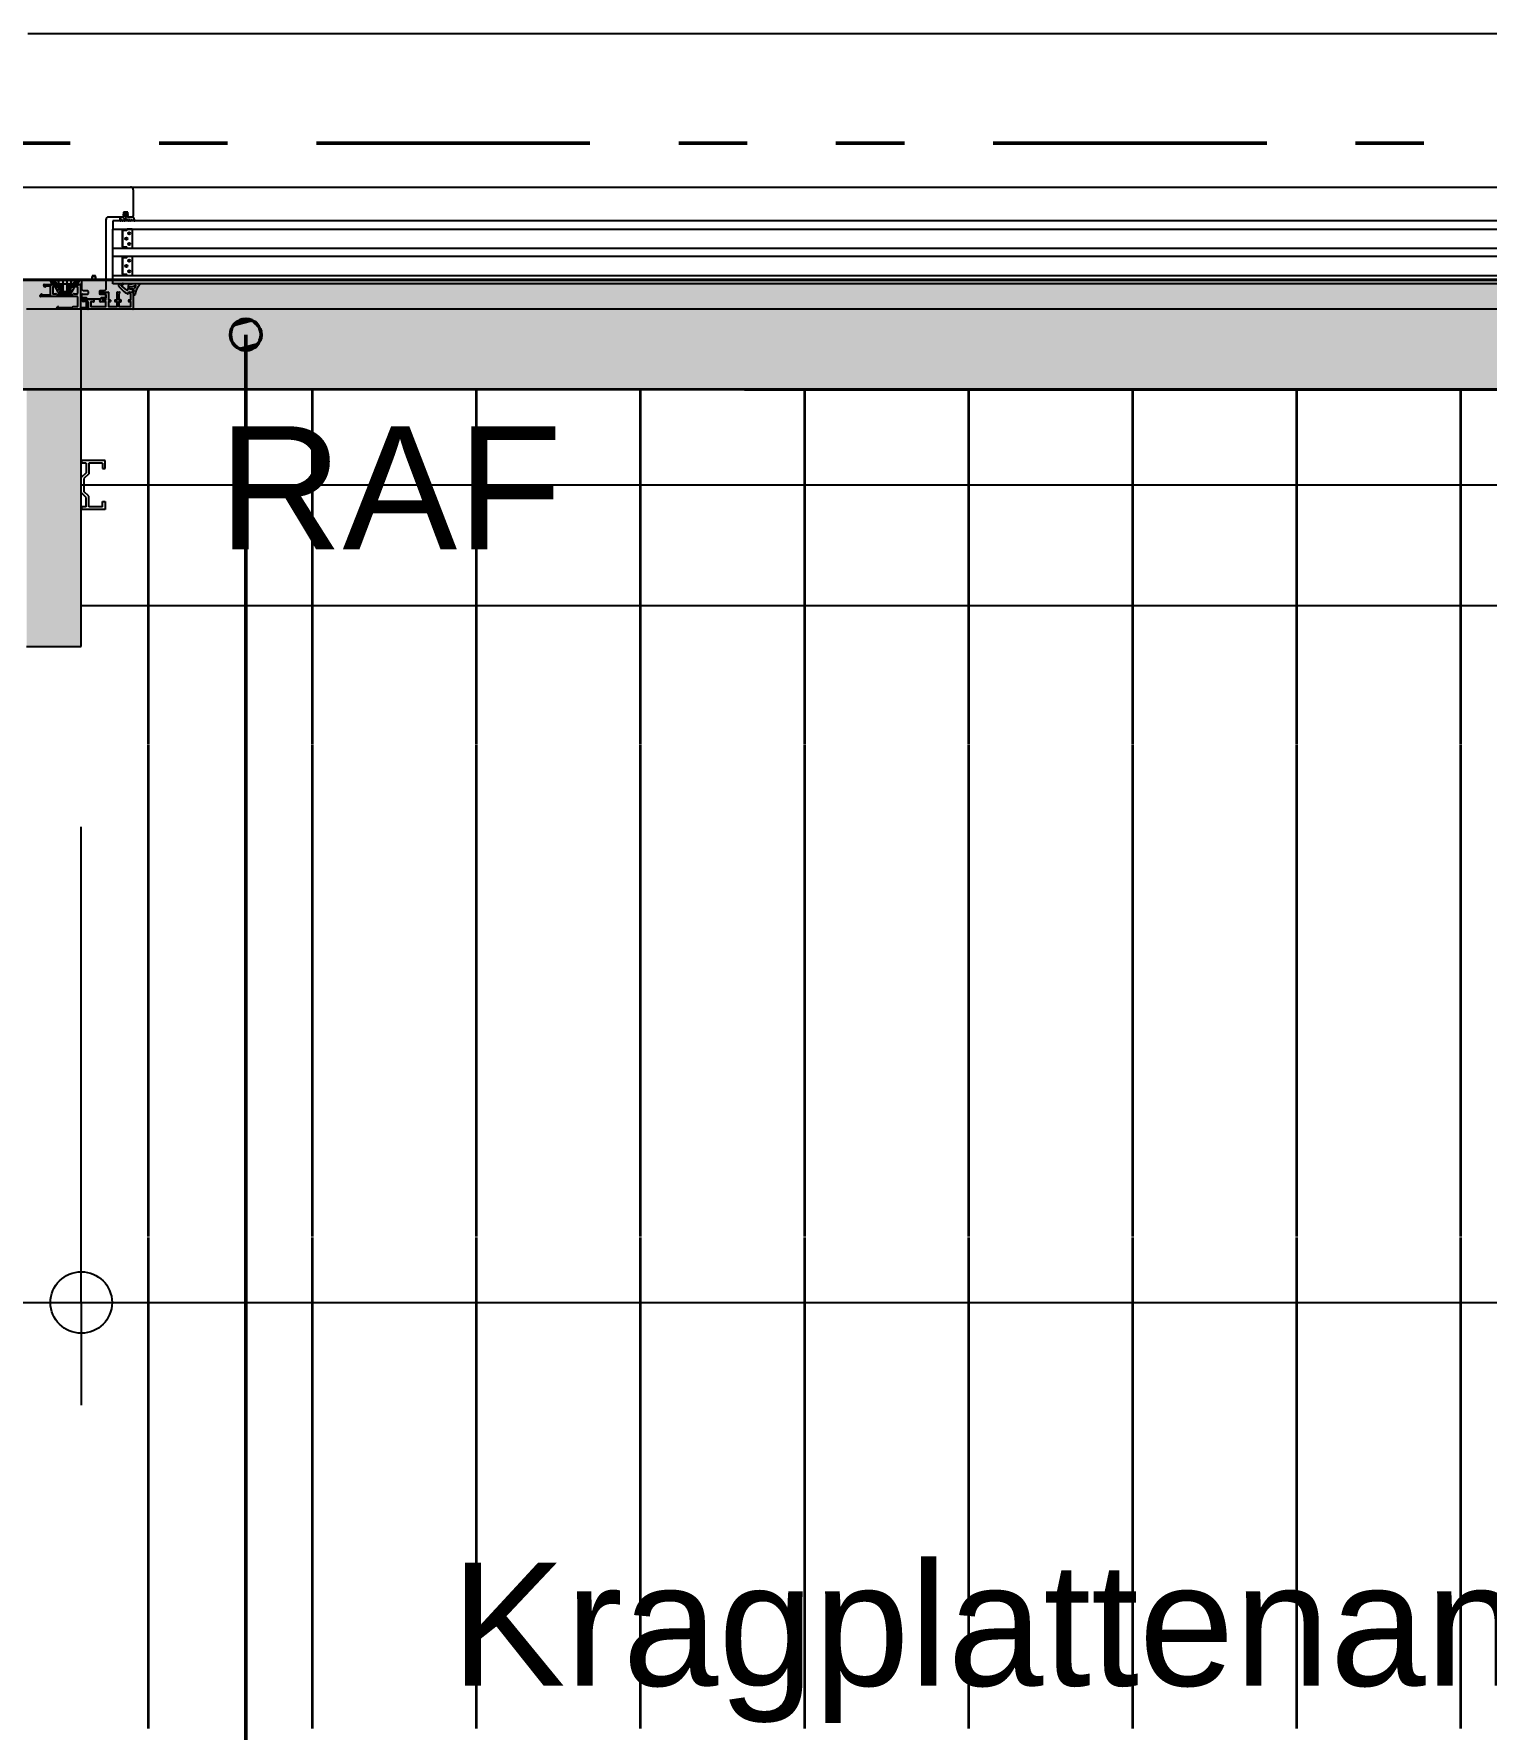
# Model space of a CAD drawing. Header units: centimetres. Extents: x 0.3 to 84.3, y 0.3 to 59.7.
# Drawn here: x 50.247 to 52.371, y 14.14 to 16.62 of the extents above; entities that cross this region are included whole.
import ezdxf

# ---------------------------------------------------------------- set-up
doc = ezdxf.new("R2010")
doc.units = ezdxf.units.CM
for name, pattern in [('AUSGEZOGEN', [0]), ('LINIE_23', [0.79, 0.4, -0.13, 0, -0.13, 0, -0.13]), ('PHANTOM', [63.5, 31.75, -6.35, 6.35, -6.35, 6.35, -6.35]), ('PUNKT', [6.35, 0, -6.35]), ('RAND', [44.45, 12.7, -6.35, 12.7, -6.35, 0, -6.35]), ('VERDECKT', [9.525, 6.35, -3.175])]:
    doc.linetypes.add(name, pattern=pattern)
for name, color, linetype, lineweight in [('Allgemein', 7, 'AUSGEZOGEN', 35), ('Ausbau Raeume', 7, 'AUSGEZOGEN', 35), ('Bauachsen grob', 7, 'RAND', 25), ('Bodenplatte', 7, 'AUSGEZOGEN', 35), ('Decke', 7, 'AUSGEZOGEN', 35), ('Fenster', 7, 'AUSGEZOGEN', 35), ('Rolladen', 7, 'AUSGEZOGEN', 25), ('Text Decke', 7, 'AUSGEZOGEN', 50), ('Text Werkplan Ausfuehrung', 7, 'AUSGEZOGEN', 50), ('Wand Beton bewehrt', 7, 'AUSGEZOGEN', 35), ('Werkplan- Ausfuehrungsmasse', 7, 'AUSGEZOGEN', 25)]:
    doc.layers.add(name, color=color, linetype=linetype, lineweight=lineweight)
doc.styles.add('ARIAL', font='ARIAL.TTF')

msp = doc.modelspace()

# ---------------------------------------------------------------- hatches: boundary and pattern name
at = {"layer": 'Allgemein', "linetype": 'AUSGEZOGEN', "lineweight": 25}
msp.add_hatch(color=32, dxfattribs=at).paths.add_polyline_path([(50.316, 15.9397), (50.316, 16.2171), (50.236, 16.2171), (50.236, 15.9397), (50.236, 15.8597), (50.236, 15.8117), (50.236, 15.7637), (50.236, 15.7237), (50.316, 15.7237), (50.316, 15.7637), (50.316, 15.8117), (50.316, 15.8597)])
at = {"layer": 'Bodenplatte', "linetype": 'AUSGEZOGEN', "lineweight": 25, "true_color": 0xe0ffe0}
msp.add_hatch(color=254, dxfattribs=at).paths.add_polyline_path([(32.236, 16.2597), (32.236, 16.0997), (63.436, 16.0997), (63.436, 16.2597)])
at = {"layer": 'Text Decke', "linetype": 'AUSGEZOGEN', "lineweight": 50, "true_color": 0x00c600}
for points in [[(50.5373, 16.191), (50.576, 16.191), (50.5679, 16.1991)], [(50.5373, 16.191), (50.5679, 16.1991), (50.5454, 16.1991)], [(50.5454, 16.1991), (50.5679, 16.1991), (50.5566, 16.2022)], [(50.5341, 16.1797), (50.5791, 16.1797), (50.576, 16.191)], [(50.5341, 16.1797), (50.576, 16.191), (50.5373, 16.191)], [(50.5373, 16.1685), (50.5791, 16.1797), (50.5341, 16.1797)], [(50.5373, 16.1685), (50.576, 16.1685), (50.5791, 16.1797)], [(50.5454, 16.1604), (50.576, 16.1685), (50.5373, 16.1685)], [(50.5454, 16.1604), (50.5679, 16.1604), (50.576, 16.1685)], [(50.5679, 16.1604), (50.5454, 16.1604), (50.5566, 16.1572)]]:
    msp.add_hatch(color=92, dxfattribs=at).paths.add_polyline_path(points)

# ---------------------------------------------------------------- linework, layer by layer
at = {"layer": 'Allgemein', "color": 7, "linetype": 'AUSGEZOGEN', "lineweight": 25}
for p, q in [((50.316, 16.2171), (50.236, 16.2171)), ((50.316, 15.9397), (50.316, 16.2171)), ((50.316, 15.8597), (50.316, 15.9397)), ((50.316, 15.8117), (50.316, 15.8597)), ((50.316, 15.7637), (50.316, 15.8117)), ((50.316, 15.7237), (50.316, 15.7637)), ((50.236, 15.7237), (50.316, 15.7237))]:
    msp.add_line(p, q, dxfattribs=at)
at = {"layer": 'Ausbau Raeume', "color": 254, "linetype": 'AUSGEZOGEN', "lineweight": 35}
for p, q in [((50.4142, 15.5803), (50.4142, 16.0997)), ((50.6542, 15.5803), (50.6542, 16.0997)), ((50.8942, 15.5803), (50.8942, 16.0997)), ((51.1342, 15.5803), (51.1342, 16.0997)), ((51.3742, 15.5803), (51.3742, 16.0997)), ((51.6142, 15.5803), (51.6142, 16.0997)), ((51.8542, 15.5803), (51.8542, 16.0997)), ((52.0942, 15.5803), (52.0942, 16.0997)), ((52.3342, 15.5803), (52.3342, 16.0997)), ((50.4142, 14.8603), (50.4142, 15.5789)), ((50.6542, 14.8603), (50.6542, 15.5789)), ((50.8942, 14.8603), (50.8942, 15.5789)), ((51.1342, 14.8603), (51.1342, 15.5789)), ((51.3742, 14.8603), (51.3742, 15.5789)), ((51.6142, 14.8603), (51.6142, 15.5789)), ((51.8542, 14.8603), (51.8542, 15.5789)), ((52.0942, 14.8603), (52.0942, 15.5789)), ((52.3342, 14.8603), (52.3342, 15.5789)), ((50.4142, 14.1403), (50.4142, 14.8589)), ((50.6542, 14.1403), (50.6542, 14.8589)), ((50.8942, 14.1403), (50.8942, 14.8589)), ((51.1342, 14.1403), (51.1342, 14.8589)), ((51.3742, 14.1403), (51.3742, 14.8589)), ((51.6142, 14.1403), (51.6142, 14.8589)), ((51.8542, 14.1403), (51.8542, 14.8589)), ((52.0942, 14.1403), (52.0942, 14.8589)), ((52.3342, 14.1403), (52.3342, 14.8589))]:
    msp.add_line(p, q, dxfattribs=at)
at = {"layer": 'Bauachsen grob', "color": 32, "linetype": 'LINIE_23', "lineweight": 50, "true_color": 0xc36e14}
msp.add_line((22.94, 16.4597), (73.132, 16.4597), dxfattribs=at)
at = {"layer": 'Bodenplatte', "color": 92, "linetype": 'VERDECKT', "lineweight": 35, "true_color": 0x00c600}
for p, q in [((63.436, 16.2597), (32.236, 16.2597)), ((32.236, 16.0997), (63.436, 16.0997))]:
    msp.add_line(p, q, dxfattribs=at)
at = {"layer": 'Decke', "color": 92, "linetype": 'PHANTOM', "lineweight": 35, "true_color": 0x00c600}
for p, q in [((32.236, 16.2597), (63.436, 16.2597)), ((63.756, 16.0997), (31.916, 16.0997))]:
    msp.add_line(p, q, dxfattribs=at)
at = {"layer": 'Fenster', "color": 7, "linetype": 'AUSGEZOGEN', "lineweight": 25}
for p, q in [((53.31, 16.6197), (50.238, 16.6197)), ((50.177, 16.3957), (50.388, 16.3957)), ((50.388, 16.3957), (53.31, 16.3957)), ((50.392, 16.3917), (50.392, 16.3537)), ((50.352, 16.3477), (50.352, 16.2607)), ((50.3778, 16.3517), (50.356, 16.3517)), ((50.362, 16.3461), (50.362, 16.3341)), ((53.336, 16.3461), (50.362, 16.3461)), ((50.3729, 16.3517), (50.3765, 16.3517)), ((50.3729, 16.3467), (50.3729, 16.3502)), ((50.3743, 16.3474), (50.3741, 16.3466)), ((50.3757, 16.3466), (50.3754, 16.3474)), ((50.3779, 16.348), (50.3768, 16.3464)), ((50.3772, 16.3553), (50.3785, 16.3567)), ((50.378, 16.3549), (50.3777, 16.3547)), ((50.384, 16.3587), (50.3778, 16.3587)), ((50.3778, 16.3587), (50.3778, 16.3517)), ((50.3818, 16.3485), (50.3788, 16.3485)), ((50.3796, 16.3474), (50.3813, 16.348)), ((50.3839, 16.3475), (50.3796, 16.3461)), ((50.3797, 16.3529), (50.3797, 16.3552)), ((50.3807, 16.3575), (50.3811, 16.3575)), ((50.3821, 16.3551), (50.3821, 16.3529)), ((50.3832, 16.3567), (50.3846, 16.3553)), ((50.3841, 16.3547), (50.3838, 16.3549)), ((50.384, 16.3517), (50.384, 16.3587)), ((50.39, 16.3517), (50.384, 16.3517)), ((50.3849, 16.3466), (50.3847, 16.3474)), ((50.3853, 16.3517), (50.3899, 16.3517)), ((50.3863, 16.3474), (50.3861, 16.3466)), ((50.3877, 16.3466), (50.3874, 16.3474)), ((50.3889, 16.347), (50.3888, 16.3466)), ((50.3935, 16.3461), (50.3899, 16.3473)), ((50.392, 16.3537), (50.39, 16.3517)), ((50.3904, 16.352), (50.3908, 16.3526)), ((50.3919, 16.3522), (50.3919, 16.352)), ((50.3919, 16.352), (50.3919, 16.3518)), ((50.3919, 16.3516), (50.3928, 16.349)), ((50.394, 16.3478), (50.3945, 16.3475)), ((50.362, 16.3061), (50.362, 16.3341)), ((50.362, 16.3341), (53.336, 16.3341)), ((50.376, 16.3318), (50.376, 16.3085)), ((50.3764, 16.3318), (50.3764, 16.3085)), ((50.3764, 16.3085), (50.3764, 16.3318)), ((50.3828, 16.3329), (50.3771, 16.3329)), ((50.3821, 16.3326), (50.3771, 16.3326)), ((50.3771, 16.3326), (50.3821, 16.3326)), ((50.3828, 16.3329), (50.3828, 16.3329)), ((50.3829, 16.3334), (50.3829, 16.3334)), ((50.3901, 16.3341), (50.3837, 16.3341)), ((50.3908, 16.3069), (50.3908, 16.3334)), ((50.362, 16.2941), (50.362, 16.3061)), ((50.362, 16.3061), (53.336, 16.3061)), ((50.3771, 16.3077), (50.3821, 16.3077)), ((50.3821, 16.3077), (50.3771, 16.3077)), ((50.3771, 16.3073), (50.3828, 16.3073)), ((50.3828, 16.3073), (50.3828, 16.3074)), ((50.3829, 16.3069), (50.3829, 16.3069)), ((50.3837, 16.3061), (50.3901, 16.3061)), ((50.362, 16.2661), (50.362, 16.2941)), ((53.336, 16.2941), (50.362, 16.2941)), ((50.376, 16.2918), (50.376, 16.2685)), ((50.3764, 16.2918), (50.3764, 16.2685)), ((50.3764, 16.2685), (50.3764, 16.2918)), ((50.3828, 16.2929), (50.3771, 16.2929)), ((50.3821, 16.2926), (50.3771, 16.2926)), ((50.3771, 16.2926), (50.3821, 16.2926)), ((50.3828, 16.2929), (50.3828, 16.2929)), ((50.3829, 16.2934), (50.3829, 16.2934)), ((50.3901, 16.2941), (50.3837, 16.2941)), ((50.3908, 16.2669), (50.3908, 16.2934)), ((50.332, 16.2597), (50.108, 16.2597)), ((50.2612, 16.2517), (50.2612, 16.2527)), ((50.2616, 16.2531), (50.2794, 16.2531)), ((50.263, 16.2495), (50.2622, 16.25)), ((50.2636, 16.2503), (50.2636, 16.2498)), ((50.2708, 16.2507), (50.264, 16.2507)), ((50.2712, 16.2383), (50.2712, 16.2503)), ((50.2716, 16.2593), (50.2736, 16.2593)), ((50.2716, 16.2569), (50.2716, 16.2593)), ((50.2736, 16.2569), (50.2716, 16.2569)), ((50.2716, 16.2543), (50.2761, 16.2558)), ((50.2716, 16.2533), (50.2716, 16.2543)), ((50.2716, 16.2543), (50.272, 16.254)), ((50.2716, 16.2533), (50.272, 16.2533)), ((50.2736, 16.2597), (50.272, 16.2597)), ((50.272, 16.2565), (50.2736, 16.2565)), ((50.2762, 16.2554), (50.272, 16.254)), ((50.272, 16.254), (50.272, 16.2533)), ((50.2723, 16.2531), (50.276, 16.2544)), ((50.2724, 16.2528), (50.2723, 16.2531)), ((50.2761, 16.254), (50.2724, 16.2528)), ((50.2736, 16.2597), (50.2826, 16.2597)), ((50.2736, 16.2593), (50.2736, 16.2597)), ((50.2826, 16.2593), (50.2736, 16.2593)), ((50.2736, 16.2593), (50.2736, 16.2569)), ((50.2786, 16.2569), (50.2736, 16.2569)), ((50.2736, 16.2569), (50.2736, 16.2565)), ((50.2768, 16.2565), (50.2736, 16.2565)), ((50.2744, 16.2495), (50.2744, 16.2399)), ((50.2798, 16.2499), (50.2748, 16.2499)), ((50.2761, 16.254), (50.276, 16.2544)), ((50.2761, 16.2558), (50.2763, 16.2558)), ((50.2761, 16.2558), (50.2762, 16.2554)), ((50.2763, 16.2555), (50.2762, 16.2554)), ((50.2762, 16.2544), (50.2762, 16.2554)), ((50.2762, 16.254), (50.2762, 16.2544)), ((50.2762, 16.2544), (50.2762, 16.2544)), ((50.2762, 16.2544), (50.2763, 16.2544)), ((50.2763, 16.254), (50.2762, 16.254)), ((50.2763, 16.2544), (50.2764, 16.2543)), ((50.2764, 16.2539), (50.2763, 16.254)), ((50.2763, 16.254), (50.2763, 16.254)), ((50.2764, 16.2543), (50.2765, 16.2541)), ((50.2765, 16.2539), (50.2764, 16.2539)), ((50.2765, 16.2541), (50.2766, 16.2541)), ((50.2765, 16.2541), (50.2765, 16.254)), ((50.2765, 16.254), (50.2765, 16.2539)), ((50.2765, 16.2539), (50.2765, 16.2538)), ((50.2765, 16.2538), (50.2766, 16.2538)), ((50.2766, 16.2541), (50.2766, 16.2561)), ((50.2766, 16.2561), (50.2771, 16.2561)), ((50.2786, 16.2541), (50.2766, 16.2541)), ((50.2766, 16.2538), (50.2767, 16.2537)), ((50.2767, 16.2537), (50.2768, 16.2537)), ((50.2768, 16.2565), (50.2772, 16.2566)), ((50.277, 16.2537), (50.2768, 16.2537)), ((50.277, 16.2537), (50.2786, 16.2537)), ((50.2774, 16.2562), (50.2771, 16.2561)), ((50.2772, 16.2566), (50.2777, 16.2567)), ((50.2778, 16.2564), (50.2774, 16.2562)), ((50.2777, 16.2567), (50.2781, 16.2568)), ((50.2782, 16.2566), (50.2778, 16.2564)), ((50.2781, 16.2568), (50.2786, 16.2569)), ((50.2786, 16.2569), (50.2782, 16.2566)), ((50.2786, 16.2569), (50.2786, 16.2541)), ((50.2786, 16.2537), (50.2786, 16.2541)), ((50.2786, 16.2541), (50.2826, 16.2541)), ((50.2826, 16.2537), (50.2786, 16.2537)), ((50.2786, 16.2493), (50.2787, 16.2496)), ((50.2786, 16.2493), (50.279, 16.2492)), ((50.2786, 16.2493), (50.279, 16.2492)), ((50.2791, 16.2494), (50.2787, 16.2496)), ((50.2787, 16.2473), (50.2791, 16.2475)), ((50.2788, 16.2472), (50.2791, 16.2474)), ((50.2806, 16.2443), (50.2788, 16.2472)), ((50.2791, 16.2494), (50.279, 16.2492)), ((50.2791, 16.2498), (50.2816, 16.2498)), ((50.2791, 16.2498), (50.2791, 16.2494)), ((50.2816, 16.2494), (50.2791, 16.2494)), ((50.2791, 16.2474), (50.2809, 16.2446)), ((50.2807, 16.2506), (50.2801, 16.2501)), ((50.281, 16.2515), (50.281, 16.2513)), ((50.2816, 16.2498), (50.2816, 16.2494)), ((50.2822, 16.2537), (50.2822, 16.252)), ((50.286, 16.252), (50.2822, 16.252)), ((50.2822, 16.2519), (50.2822, 16.2519)), ((50.2822, 16.2519), (50.2822, 16.2518)), ((50.2822, 16.2518), (50.286, 16.2518)), ((50.2822, 16.2518), (50.2822, 16.2518)), ((50.2834, 16.2513), (50.2822, 16.2518)), ((50.2822, 16.2518), (50.2822, 16.2518)), ((50.2826, 16.2597), (50.3014, 16.2597)), ((50.2826, 16.2597), (50.2826, 16.2593)), ((50.2826, 16.2541), (50.2826, 16.2593)), ((50.2829, 16.2593), (50.2826, 16.2593)), ((50.2826, 16.2537), (50.2826, 16.2541)), ((50.2829, 16.2541), (50.2826, 16.2541)), ((50.3014, 16.2537), (50.2826, 16.2537)), ((50.2829, 16.2593), (50.2829, 16.2541)), ((50.3011, 16.2593), (50.2829, 16.2593)), ((50.2829, 16.2541), (50.3011, 16.2541)), ((50.2835, 16.2482), (50.2831, 16.2482)), ((50.284, 16.2441), (50.2831, 16.2482)), ((50.286, 16.2513), (50.2834, 16.2513)), ((50.2835, 16.2513), (50.286, 16.2513)), ((50.2835, 16.2482), (50.2844, 16.2442)), ((50.286, 16.2443), (50.286, 16.2537)), ((50.2864, 16.2537), (50.2864, 16.2443)), ((50.2892, 16.2597), (50.2892, 16.2427)), ((50.2948, 16.2597), (50.2948, 16.2427)), ((50.2976, 16.2443), (50.2976, 16.2537)), ((50.298, 16.2537), (50.298, 16.2443)), ((50.3017, 16.252), (50.298, 16.252)), ((50.298, 16.2518), (50.3017, 16.2518)), ((50.298, 16.2513), (50.3005, 16.2513)), ((50.3006, 16.2513), (50.298, 16.2513)), ((50.2996, 16.2442), (50.3005, 16.2482)), ((50.3009, 16.2482), (50.3, 16.2441)), ((50.3005, 16.2482), (50.3009, 16.2482)), ((50.3006, 16.2513), (50.3017, 16.2518)), ((50.3011, 16.2541), (50.3011, 16.2593)), ((50.3014, 16.2593), (50.3011, 16.2593)), ((50.3014, 16.2541), (50.3011, 16.2541)), ((50.3014, 16.2593), (50.3014, 16.2597)), ((50.3014, 16.2597), (50.3104, 16.2597)), ((50.3014, 16.2593), (50.3014, 16.2541)), ((50.3104, 16.2593), (50.3014, 16.2593)), ((50.3014, 16.2537), (50.3014, 16.2541)), ((50.3014, 16.2541), (50.3054, 16.2541)), ((50.3054, 16.2537), (50.3014, 16.2537)), ((50.3017, 16.2537), (50.3017, 16.252)), ((50.3017, 16.2518), (50.3017, 16.2519)), ((50.3017, 16.2519), (50.3017, 16.2519)), ((50.3017, 16.2518), (50.3017, 16.2518)), ((50.3017, 16.2518), (50.3017, 16.2518)), ((50.3024, 16.2498), (50.3049, 16.2498)), ((50.3024, 16.2498), (50.3024, 16.2494)), ((50.3049, 16.2494), (50.3024, 16.2494)), ((50.303, 16.2513), (50.303, 16.2515)), ((50.3031, 16.2446), (50.3049, 16.2474)), ((50.3039, 16.2501), (50.3033, 16.2506)), ((50.3052, 16.2472), (50.3034, 16.2443)), ((50.3104, 16.2499), (50.3042, 16.2499)), ((50.3046, 16.2531), (50.3146, 16.2531)), ((50.3049, 16.2494), (50.3049, 16.2498)), ((50.3053, 16.2496), (50.3049, 16.2494)), ((50.305, 16.2492), (50.3049, 16.2494)), ((50.3052, 16.2472), (50.3049, 16.2474)), ((50.3052, 16.2472), (50.3049, 16.2474)), ((50.3054, 16.2493), (50.305, 16.2492)), ((50.3054, 16.2493), (50.305, 16.2492)), ((50.3053, 16.2496), (50.3054, 16.2493)), ((50.3054, 16.2541), (50.3054, 16.2569)), ((50.3104, 16.2569), (50.3054, 16.2569)), ((50.3058, 16.2567), (50.3054, 16.2569)), ((50.3054, 16.2569), (50.3059, 16.2568)), ((50.3054, 16.2537), (50.3054, 16.2541)), ((50.3074, 16.2541), (50.3054, 16.2541)), ((50.3054, 16.2537), (50.307, 16.2537)), ((50.3062, 16.2564), (50.3058, 16.2567)), ((50.3059, 16.2568), (50.3063, 16.2567)), ((50.3066, 16.2562), (50.3062, 16.2564)), ((50.3063, 16.2567), (50.3068, 16.2566)), ((50.3069, 16.2561), (50.3066, 16.2562)), ((50.3068, 16.2566), (50.3072, 16.2565)), ((50.3069, 16.2561), (50.3074, 16.2561)), ((50.3072, 16.2537), (50.307, 16.2537)), ((50.3104, 16.2565), (50.3072, 16.2565)), ((50.3072, 16.2537), (50.3074, 16.2538)), ((50.3072, 16.2537), (50.3072, 16.2537)), ((50.3074, 16.2561), (50.3074, 16.2541)), ((50.3074, 16.2541), (50.3075, 16.2541)), ((50.3074, 16.2538), (50.3075, 16.2538)), ((50.3075, 16.2542), (50.3076, 16.2543)), ((50.3075, 16.2541), (50.3075, 16.2542)), ((50.3075, 16.254), (50.3075, 16.2541)), ((50.3075, 16.2539), (50.3075, 16.254)), ((50.3075, 16.2539), (50.3075, 16.2538)), ((50.3076, 16.2539), (50.3075, 16.2539)), ((50.3075, 16.2539), (50.3075, 16.2539)), ((50.3075, 16.2538), (50.3075, 16.2539)), ((50.3076, 16.2543), (50.3077, 16.2544)), ((50.3077, 16.254), (50.3076, 16.254)), ((50.3076, 16.254), (50.3076, 16.2539)), ((50.3077, 16.2558), (50.3079, 16.2558)), ((50.3078, 16.2554), (50.3077, 16.2555)), ((50.3077, 16.2544), (50.3077, 16.2544)), ((50.3077, 16.2544), (50.3078, 16.2544)), ((50.3078, 16.254), (50.3077, 16.254)), ((50.3079, 16.2558), (50.3078, 16.2554)), ((50.3078, 16.2554), (50.3078, 16.2544)), ((50.312, 16.254), (50.3078, 16.2554)), ((50.3078, 16.2544), (50.3078, 16.254)), ((50.3079, 16.2558), (50.3124, 16.2543)), ((50.308, 16.2544), (50.3079, 16.254)), ((50.3116, 16.2528), (50.3079, 16.254)), ((50.308, 16.2544), (50.3117, 16.2531)), ((50.312, 16.2597), (50.3104, 16.2597)), ((50.3104, 16.2593), (50.3104, 16.2597)), ((50.3104, 16.2569), (50.3104, 16.2593)), ((50.3104, 16.2593), (50.3124, 16.2593)), ((50.3104, 16.2569), (50.3104, 16.2565)), ((50.3124, 16.2569), (50.3104, 16.2569)), ((50.3104, 16.2565), (50.312, 16.2565)), ((50.3108, 16.2399), (50.3108, 16.2495)), ((50.3116, 16.2528), (50.3117, 16.2531)), ((50.3124, 16.2543), (50.312, 16.254)), ((50.312, 16.2533), (50.312, 16.254)), ((50.3124, 16.2533), (50.312, 16.2533)), ((50.3124, 16.2593), (50.3124, 16.2569)), ((50.3124, 16.2543), (50.3124, 16.2533)), ((50.315, 16.2527), (50.315, 16.2199)), ((50.317, 16.2457), (50.317, 16.2597)), ((50.317, 16.2597), (50.332, 16.2597)), ((50.319, 16.2437), (50.317, 16.2457)), ((50.337, 16.2657), (50.332, 16.2657)), ((50.332, 16.2657), (50.332, 16.2597)), ((50.332, 16.2597), (50.332, 16.2643)), ((50.333, 16.2653), (50.3345, 16.2653)), ((50.3345, 16.2653), (50.336, 16.2653)), ((50.337, 16.2597), (50.337, 16.2657)), ((50.337, 16.2643), (50.337, 16.2597)), ((50.351, 16.2597), (50.337, 16.2597)), ((50.337, 16.2597), (50.352, 16.2597)), ((50.352, 16.2457), (50.35, 16.2437)), ((50.352, 16.2607), (50.351, 16.2597)), ((50.352, 16.2597), (50.352, 16.2457)), ((50.362, 16.2541), (50.362, 16.2661)), ((50.362, 16.2661), (53.336, 16.2661)), ((53.336, 16.2541), (50.362, 16.2541)), ((50.3763, 16.2546), (50.3723, 16.2538)), ((50.3744, 16.2517), (50.3745, 16.2519)), ((50.3745, 16.2515), (50.3744, 16.2517)), ((50.3745, 16.2519), (50.3747, 16.2521)), ((50.3747, 16.2514), (50.3745, 16.2515)), ((50.3747, 16.2521), (50.3754, 16.2524)), ((50.3751, 16.2512), (50.3747, 16.2514)), ((50.3826, 16.2449), (50.3751, 16.2512)), ((50.3754, 16.2524), (50.3767, 16.2526)), ((50.3771, 16.2677), (50.3821, 16.2677)), ((50.3821, 16.2677), (50.3771, 16.2677)), ((50.3771, 16.2673), (50.3828, 16.2673)), ((50.3828, 16.2673), (50.3828, 16.2674)), ((50.3829, 16.2669), (50.3829, 16.2669)), ((50.3837, 16.2661), (50.3901, 16.2661)), ((50.3847, 16.2493), (50.3843, 16.2456)), ((50.3847, 16.25), (50.3847, 16.2493)), ((50.39, 16.2537), (50.3855, 16.2524)), ((50.3867, 16.2492), (50.3863, 16.2486)), ((50.3863, 16.2486), (50.3864, 16.2469)), ((50.3864, 16.2469), (50.3868, 16.2464)), ((50.3886, 16.2498), (50.3867, 16.2492)), ((50.3868, 16.2464), (50.387, 16.2463)), ((50.387, 16.2463), (50.3871, 16.2462)), ((50.3871, 16.2462), (50.3873, 16.2462)), ((50.3873, 16.2462), (50.3874, 16.2462)), ((50.3874, 16.2462), (50.3875, 16.2461)), ((50.3921, 16.2461), (50.3875, 16.2461)), ((50.3886, 16.2498), (50.3898, 16.25)), ((50.3898, 16.25), (50.3908, 16.2503)), ((50.3908, 16.2503), (50.3924, 16.2507)), ((50.4005, 16.2541), (50.3924, 16.2541)), ((50.3924, 16.2507), (50.3939, 16.2512)), ((50.3954, 16.2505), (50.3934, 16.2467)), ((50.3939, 16.2512), (50.3948, 16.2514)), ((50.3948, 16.2514), (50.3956, 16.2515)), ((50.3958, 16.2511), (50.3954, 16.2505)), ((50.3956, 16.2515), (50.3958, 16.2511)), ((50.4009, 16.2517), (50.4012, 16.2522)), ((50.256, 16.2359), (50.256, 16.237)), ((50.3104, 16.2355), (50.2564, 16.2355)), ((50.257, 16.2387), (50.2578, 16.2392)), ((50.2584, 16.2388), (50.2584, 16.2383)), ((50.2588, 16.2379), (50.2708, 16.2379)), ((50.2748, 16.2395), (50.2786, 16.2395)), ((50.2806, 16.2443), (50.2809, 16.2446)), ((50.2806, 16.2385), (50.3033, 16.2385)), ((50.2807, 16.2442), (50.281, 16.2445)), ((50.281, 16.2203), (50.2818, 16.2208)), ((50.2817, 16.2426), (50.282, 16.2427)), ((50.2824, 16.2204), (50.2824, 16.2199)), ((50.2844, 16.2442), (50.284, 16.2441)), ((50.2849, 16.2396), (50.285, 16.24)), ((50.2855, 16.2395), (50.2855, 16.2399)), ((50.2855, 16.2399), (50.2985, 16.2399)), ((50.2985, 16.2395), (50.2855, 16.2395)), ((50.2862, 16.2401), (50.2856, 16.2395)), ((50.286, 16.2443), (50.2864, 16.2443)), ((50.2978, 16.2423), (50.2862, 16.2423)), ((50.2862, 16.2423), (50.2862, 16.2401)), ((50.2862, 16.2401), (50.2978, 16.2401)), ((50.2866, 16.2427), (50.2974, 16.2427)), ((50.298, 16.2443), (50.2976, 16.2443)), ((50.2978, 16.2423), (50.2978, 16.2401)), ((50.2978, 16.2401), (50.2984, 16.2395)), ((50.2985, 16.2395), (50.2985, 16.2399)), ((50.2991, 16.2396), (50.299, 16.24)), ((50.2996, 16.2442), (50.3, 16.2441)), ((50.3023, 16.2426), (50.302, 16.2427)), ((50.3033, 16.2442), (50.303, 16.2445)), ((50.3034, 16.2443), (50.3031, 16.2446)), ((50.3048, 16.2207), (50.3104, 16.2207)), ((50.3054, 16.2395), (50.3104, 16.2395)), ((50.3108, 16.2211), (50.3108, 16.2351)), ((50.317, 16.2347), (50.317, 16.2381)), ((50.317, 16.2347), (50.317, 16.2337)), ((50.317, 16.2305), (50.317, 16.2307)), ((50.318, 16.2391), (50.3254, 16.2391)), ((50.3214, 16.2337), (50.318, 16.2337)), ((50.321, 16.2337), (50.318, 16.2337)), ((50.318, 16.2317), (50.3304, 16.2317)), ((50.3254, 16.2437), (50.319, 16.2437)), ((50.319, 16.2317), (50.32, 16.2317)), ((50.3254, 16.2281), (50.3194, 16.2281)), ((50.3238, 16.2337), (50.321, 16.2337)), ((50.321, 16.2327), (50.321, 16.2333)), ((50.3236, 16.2199), (50.3236, 16.2267)), ((50.3258, 16.2317), (50.3238, 16.2337)), ((50.324, 16.2271), (50.325, 16.2271)), ((50.3345, 16.2317), (50.3258, 16.2317)), ((50.326, 16.2261), (50.326, 16.2175)), ((50.3264, 16.2401), (50.3264, 16.2427)), ((50.3264, 16.2175), (50.3264, 16.2271)), ((50.3298, 16.2273), (50.3298, 16.2211)), ((50.334, 16.2277), (50.3302, 16.2277)), ((50.3302, 16.2207), (50.3516, 16.2207)), ((50.3304, 16.2317), (50.334, 16.2317)), ((50.3344, 16.2313), (50.3344, 16.2281)), ((50.3432, 16.2317), (50.3345, 16.2317)), ((50.3426, 16.2427), (50.3426, 16.2401)), ((50.343, 16.2401), (50.343, 16.2411)), ((50.343, 16.2287), (50.343, 16.2299)), ((50.3452, 16.2337), (50.3432, 16.2317)), ((50.3433, 16.2306), (50.3457, 16.233)), ((50.35, 16.2437), (50.3436, 16.2437)), ((50.3436, 16.2391), (50.351, 16.2391)), ((50.344, 16.2421), (50.3552, 16.2421)), ((50.3516, 16.2391), (50.344, 16.2391)), ((50.3516, 16.2277), (50.344, 16.2277)), ((50.348, 16.2337), (50.3452, 16.2337)), ((50.3464, 16.2333), (50.3466, 16.2333)), ((50.347, 16.2329), (50.347, 16.2311)), ((50.3474, 16.2307), (50.3516, 16.2307)), ((50.3476, 16.2337), (50.351, 16.2337)), ((50.351, 16.2337), (50.348, 16.2337)), ((50.348, 16.2327), (50.348, 16.2333)), ((50.35, 16.2317), (50.349, 16.2317)), ((50.352, 16.2311), (50.352, 16.2387)), ((50.352, 16.2381), (50.352, 16.2347)), ((50.352, 16.2347), (50.352, 16.2337)), ((50.352, 16.2211), (50.352, 16.2273)), ((50.3556, 16.2417), (50.3556, 16.2311)), ((50.3556, 16.2273), (50.3556, 16.2211)), ((50.356, 16.2307), (50.3582, 16.2307)), ((50.3582, 16.2277), (50.356, 16.2277)), ((50.356, 16.2207), (50.368, 16.2207)), ((50.3586, 16.2303), (50.3586, 16.2281)), ((50.3654, 16.2281), (50.3654, 16.2303)), ((50.3658, 16.2307), (50.368, 16.2307)), ((50.368, 16.2277), (50.3658, 16.2277)), ((50.3684, 16.2311), (50.3684, 16.2417)), ((50.3684, 16.2211), (50.3684, 16.2273)), ((50.3688, 16.2421), (50.372, 16.2421)), ((50.3708, 16.2392), (50.3708, 16.2311)), ((50.3708, 16.2273), (50.3708, 16.2211)), ((50.3724, 16.2411), (50.371, 16.2397)), ((50.3712, 16.2307), (50.3734, 16.2307)), ((50.3734, 16.2277), (50.3712, 16.2277)), ((50.3712, 16.2207), (50.388, 16.2207)), ((50.3738, 16.2303), (50.3738, 16.2281)), ((50.3846, 16.2397), (50.3854, 16.2419)), ((50.3854, 16.2281), (50.3854, 16.2303)), ((50.3858, 16.2421), (50.3913, 16.2421)), ((50.3858, 16.2307), (50.388, 16.2307)), ((50.388, 16.2277), (50.3858, 16.2277)), ((50.3882, 16.2391), (50.3862, 16.2411)), ((50.3866, 16.2421), (50.3916, 16.2421)), ((50.3884, 16.2311), (50.3884, 16.2386)), ((50.3884, 16.2211), (50.3884, 16.2273)), ((50.392, 16.2417), (50.392, 16.2175)), ((50.392, 16.2415), (50.392, 16.2378)), ((50.3924, 16.2374), (50.3931, 16.2374)), ((50.28, 16.2175), (50.28, 16.2186)), ((50.3256, 16.2171), (50.2804, 16.2171)), ((50.2828, 16.2195), (50.303, 16.2195)), ((50.3154, 16.2195), (50.3232, 16.2195)), ((50.3916, 16.2171), (50.3268, 16.2171)), ((53.3064, 16.2171), (50.3916, 16.2171))]:
    msp.add_line(p, q, dxfattribs=at)
for centre, radius in [((50.382, 16.3201), 0.0016), ((50.3861, 16.328), 0.0016), ((50.3861, 16.3123), 0.0016), ((50.382, 16.2801), 0.0016), ((50.3861, 16.288), 0.0016), ((50.3861, 16.2723), 0.0016), ((50.3923, 16.2443), 0.000995)]:
    msp.add_circle(centre, radius, dxfattribs=at)
for centre, radius, start, end in [((50.388, 16.3917), 0.004, 359.9999, 89.9999), ((50.356, 16.3477), 0.004, 89.9999, 179.9999), ((50.3729, 16.3511), 0.0006, 89.9999, 246.423), ((50.3725, 16.3502), 0.0004, 359.9999, 66.423), ((50.3735, 16.3467), 0.0006, 179.9999, 344.9999), ((50.3749, 16.3472), 0.0006, 14.9999, 164.9999), ((50.3762, 16.3467), 0.0006, 194.9999, 329.9999), ((50.3765, 16.3507), 0.001, 45.6221, 89.9999), ((50.3775, 16.355), 0.0004, 135.0324, 300.0425), ((50.3775, 16.3517), 0.0004, 225.6221, 2.7209), ((50.3859, 16.3521), 0.00802, 161.7762, 182.7209), ((50.3788, 16.3475), 0.001, 89.9999, 149.9999), ((50.3781, 16.3547), 0.0002, 346.7768, 120.0519), ((50.3807, 16.3545), 0.003, 90.0372, 135.0335), ((50.3795, 16.3468), 0.000646, 88.0244, 273.4997), ((50.3809, 16.3551), 0.0012, 359.9614, 179.3442), ((50.3809, 16.3529), 0.0012, 180.2732, 359.6531), ((50.3811, 16.3545), 0.003, 44.9663, 89.9626), ((50.3818, 16.347), 0.00112, 81.479, 114.0975), ((50.3819, 16.3483), 0.00022, 270.1832, 121.5094), ((50.3837, 16.3547), 0.0002, 59.9479, 193.223), ((50.3759, 16.3521), 0.00802, 357.2796, 18.2236), ((50.3843, 16.3517), 0.0004, 177.2654, 314.3777), ((50.3843, 16.3473), 0.000445, 15.4019, 150.3683), ((50.3843, 16.355), 0.0004, 239.9572, 44.9674), ((50.3853, 16.3507), 0.001, 89.9999, 134.3777), ((50.3855, 16.3467), 0.0006, 194.9999, 344.9999), ((50.3869, 16.3472), 0.0006, 14.9999, 164.9999), ((50.3882, 16.3467), 0.0006, 194.9999, 344.9999), ((50.3895, 16.3469), 0.0006, 48.5074, 164.9999), ((50.3899, 16.3523), 0.0006, 269.9999, 324.9999), ((50.3913, 16.3522), 0.0006, 0.0101, 144.9999), ((50.3939, 16.3518), 0.002, 179.9999, 187.1661), ((50.3945, 16.3494), 0.00169, 194.2985, 253.4106), ((50.3937, 16.347), 0.000896, 251.6435, 31.3801), ((50.3771, 16.3318), 0.00114, 89.9999, 179.9999), ((50.3771, 16.3318), 0.00078, 89.9999, 179.9999), ((50.3771, 16.3318), 0.00078, 89.9999, 179.9999), ((50.3821, 16.3333), 0.00078, 269.9999, 359.9999), ((50.3821, 16.3333), 0.00078, 269.9999, 325.1361), ((50.3837, 16.3334), 0.00078, 89.9999, 179.9999), ((50.3901, 16.3334), 0.00078, 359.9999, 89.9999), ((50.3771, 16.3085), 0.00114, 179.9999, 269.9999), ((50.3771, 16.3085), 0.00078, 179.9999, 269.9999), ((50.3771, 16.3085), 0.00078, 179.9999, 269.9999), ((50.3821, 16.3069), 0.00078, 359.9999, 89.9999), ((50.3821, 16.3069), 0.00078, 34.8637, 89.9999), ((50.3837, 16.3069), 0.00078, 179.9999, 269.9999), ((50.3901, 16.3069), 0.00078, 269.9999, 359.9999), ((50.3771, 16.2918), 0.00114, 89.9999, 179.9999), ((50.3771, 16.2918), 0.00078, 89.9999, 179.9999), ((50.3771, 16.2918), 0.00078, 89.9999, 179.9999), ((50.3821, 16.2933), 0.00078, 269.9999, 359.9999), ((50.3821, 16.2933), 0.00078, 269.9999, 325.1361), ((50.3837, 16.2934), 0.00078, 89.9999, 179.9999), ((50.3901, 16.2934), 0.00078, 359.9999, 89.9999), ((50.2616, 16.2527), 0.0004, 89.9999, 179.9999), ((50.2632, 16.2517), 0.002, 179.9999, 239.9999), ((50.2632, 16.2498), 0.0004, 239.9999, 359.9999), ((50.264, 16.2503), 0.0004, 89.9999, 179.9999), ((50.2708, 16.2503), 0.0004, 359.9999, 89.9999), ((50.272, 16.2593), 0.0004, 89.9999, 179.9999), ((50.272, 16.2569), 0.0004, 179.9999, 269.9999), ((50.2722, 16.2533), 0.0006, 179.9999, 288.015), ((50.2722, 16.2533), 0.0002, 179.9999, 288.015), ((50.2748, 16.2495), 0.0004, 89.9999, 179.9999), ((50.2762, 16.2536), 0.0008, 91.8718, 108.015), ((50.2762, 16.2536), 0.0004, 91.8718, 108.015), ((50.2762, 16.2561), 0.0004, 359.9999, 89.9999), ((50.2762, 16.2562), 0.0004, 288.015, 353.5018), ((50.277, 16.2541), 0.0004, 179.9999, 269.9999), ((50.2808, 16.2485), 0.0024, 159.281, 209.3685), ((50.2767, 16.25), 0.002, 339.281, 339.5974), ((50.2791, 16.2494), 0.0004, 89.9999, 159.5974), ((50.2805, 16.2483), 0.002, 209.3685, 212.4999), ((50.2808, 16.2485), 0.002, 159.281, 209.3685), ((50.2767, 16.25), 0.0024, 339.281, 339.5974), ((50.2805, 16.2483), 0.0016, 209.3685, 212.4999), ((50.2794, 16.2515), 0.0016, 359.9999, 89.9999), ((50.2798, 16.2503), 0.0004, 269.9999, 314.9999), ((50.28, 16.2513), 0.001, 314.9999, 359.9999), ((50.2816, 16.2478), 0.002, 11.4999, 89.9999), ((50.2816, 16.2478), 0.0016, 11.4999, 89.9999), ((50.2835, 16.2515), 0.0002, 249.9999, 269.9999), ((50.3005, 16.2515), 0.0002, 269.9999, 289.9999), ((50.3024, 16.2478), 0.002, 89.9999, 168.4999), ((50.3024, 16.2478), 0.0016, 89.9999, 168.4999), ((50.3046, 16.2515), 0.0016, 89.9999, 179.9999), ((50.304, 16.2513), 0.001, 179.9999, 224.9999), ((50.3042, 16.2503), 0.0004, 224.9999, 269.9999), ((50.3049, 16.2494), 0.0004, 20.4108, 89.9999), ((50.3032, 16.2485), 0.002, 328.7643, 20.721), ((50.3035, 16.2482), 0.0016, 327.4999, 328.7643), ((50.3073, 16.25), 0.0024, 200.4108, 200.721), ((50.3032, 16.2485), 0.0024, 328.7643, 20.721), ((50.3035, 16.2482), 0.002, 327.4999, 328.7643), ((50.3073, 16.25), 0.002, 200.4108, 200.721), ((50.307, 16.2541), 0.0004, 269.9999, 359.9999), ((50.3078, 16.2561), 0.0004, 89.9999, 179.9999), ((50.3078, 16.2562), 0.0004, 186.498, 251.9848), ((50.3078, 16.2536), 0.0008, 71.9848, 88.128), ((50.3078, 16.2536), 0.0004, 71.9848, 88.128), ((50.3104, 16.2495), 0.0004, 359.9999, 89.9999), ((50.3118, 16.2533), 0.0006, 251.9848, 359.9999), ((50.3118, 16.2533), 0.0002, 251.9848, 359.9999), ((50.312, 16.2593), 0.0004, 359.9999, 89.9999), ((50.312, 16.2569), 0.0004, 269.9999, 359.9999), ((50.3146, 16.2527), 0.0004, 359.9999, 89.9999), ((50.333, 16.2643), 0.001, 89.9999, 179.9999), ((50.336, 16.2643), 0.001, 359.9999, 89.9999), ((50.3724, 16.2518), 0.002, 93.0115, 229.8572), ((50.4041, 16.2758), 0.0417, 217.795, 240.7686), ((50.3771, 16.2685), 0.00114, 179.9999, 269.9999), ((50.3765, 16.2536), 0.001, 281.3669, 101.3668), ((50.3771, 16.2685), 0.00078, 179.9999, 269.9999), ((50.3771, 16.2685), 0.00078, 179.9999, 269.9999), ((50.3821, 16.2669), 0.00078, 359.9999, 89.9999), ((50.3821, 16.2669), 0.00078, 34.8637, 89.9999), ((50.3832, 16.2459), 0.00115, 239.8696, 347.5331), ((50.3837, 16.2669), 0.00078, 179.9999, 269.9999), ((50.386, 16.2509), 0.00154, 105.8078, 215.7803), ((50.3924, 16.2481), 0.006, 90, 112.8654), ((50.3901, 16.2669), 0.00078, 269.9999, 359.9999), ((50.3922, 16.2477), 0.00158, 268.845, 320.3863), ((50.4194, 16.2348), 0.025, 142.0486, 171.1539), ((50.3935, 16.2563), 0.00864, 315.6164, 328.3667), ((50.4005, 16.2531), 0.001, 340.9741, 89.9999), ((50.3984, 16.2539), 0.00324, 328.3667, 340.9741), ((50.258, 16.237), 0.002, 119.9999, 179.9999), ((50.2564, 16.2359), 0.0004, 179.9999, 269.9999), ((50.258, 16.2388), 0.0004, 359.9999, 119.9999), ((50.2588, 16.2383), 0.0004, 179.9999, 269.9999), ((50.2708, 16.2383), 0.0004, 269.9999, 359.9999), ((50.2748, 16.2399), 0.0004, 179.9999, 269.9999), ((50.2786, 16.2379), 0.0016, 37.9798, 89.9999), ((50.2806, 16.2395), 0.001, 217.9798, 269.9999), ((50.282, 16.2186), 0.002, 119.9999, 179.9999), ((50.2823, 16.2454), 0.002, 212.4999, 217.1592), ((50.274, 16.2391), 0.0084, 24.0501, 37.1592), ((50.2823, 16.2454), 0.0016, 212.4999, 217.1592), ((50.274, 16.2391), 0.0088, 24.0501, 37.1592), ((50.2866, 16.2448), 0.0054, 204.0501, 251.485), ((50.282, 16.2204), 0.0004, 359.9999, 119.9999), ((50.2866, 16.2448), 0.005, 204.0501, 251.485), ((50.2852, 16.2443), 0.00123, 191.4999, 359.9999), ((50.2852, 16.2443), 0.00083, 191.4999, 359.9999), ((50.2855, 16.2415), 0.002, 251.485, 269.9999), ((50.2855, 16.2415), 0.0016, 251.485, 269.9999), ((50.2866, 16.2423), 0.0004, 89.9999, 179.9999), ((50.2974, 16.2423), 0.0004, 359.9999, 89.9999), ((50.2988, 16.2443), 0.00123, 179.9999, 348.4999), ((50.2988, 16.2443), 0.000831, 179.9999, 348.4999), ((50.2985, 16.2415), 0.0016, 269.9999, 288.5158), ((50.2985, 16.2415), 0.002, 269.9999, 288.5158), ((50.2974, 16.2448), 0.005, 288.5158, 335.9497), ((50.2974, 16.2448), 0.0054, 288.5158, 335.9497), ((50.31, 16.2391), 0.0088, 142.8052, 155.9497), ((50.31, 16.2391), 0.0084, 142.8052, 155.9497), ((50.3017, 16.2454), 0.0016, 322.8052, 327.4999), ((50.3017, 16.2454), 0.002, 322.8052, 327.4999), ((50.3033, 16.2395), 0.001, 269.9999, 322.02), ((50.3048, 16.2191), 0.0016, 89.9999, 156.4217), ((50.3054, 16.2379), 0.0016, 89.9999, 142.02), ((50.3104, 16.2399), 0.0004, 269.9999, 359.9999), ((50.3104, 16.2351), 0.0004, 359.9999, 89.9999), ((50.3104, 16.2211), 0.0004, 269.9999, 359.9999), ((50.318, 16.2381), 0.001, 89.9999, 179.9999), ((50.318, 16.2347), 0.001, 179.9999, 269.9999), ((50.318, 16.2347), 0.001, 179.9999, 269.9999), ((50.319, 16.2337), 0.002, 179.9999, 269.9999), ((50.318, 16.2307), 0.001, 89.9999, 179.9999), ((50.3194, 16.2305), 0.0024, 179.9999, 269.9999), ((50.32, 16.2327), 0.001, 269.9999, 359.9999), ((50.3214, 16.2333), 0.0004, 89.9999, 179.9999), ((50.324, 16.2267), 0.0004, 89.9999, 179.9999), ((50.325, 16.2261), 0.001, 359.9999, 89.9999), ((50.3254, 16.2427), 0.001, 359.9999, 89.9999), ((50.3254, 16.2401), 0.001, 269.9999, 359.9999), ((50.3254, 16.2271), 0.001, 359.9999, 89.9999), ((50.3302, 16.2273), 0.0004, 89.9999, 179.9999), ((50.3302, 16.2211), 0.0004, 179.9999, 269.9999), ((50.334, 16.2313), 0.0004, 359.9999, 89.9999), ((50.334, 16.2281), 0.0004, 269.9999, 359.9999), ((50.3436, 16.2427), 0.001, 89.9999, 179.9999), ((50.3436, 16.2401), 0.001, 179.9999, 269.9999), ((50.344, 16.2411), 0.001, 89.9999, 179.9999), ((50.344, 16.2401), 0.001, 179.9999, 269.9999), ((50.344, 16.2299), 0.001, 134.9999, 179.9999), ((50.344, 16.2287), 0.001, 179.9999, 269.9999), ((50.3464, 16.2323), 0.001, 89.9999, 134.9999), ((50.3466, 16.2329), 0.0004, 359.9999, 89.9999), ((50.3474, 16.2311), 0.0004, 179.9999, 269.9999), ((50.3476, 16.2333), 0.0004, 359.9999, 89.9999), ((50.349, 16.2327), 0.001, 179.9999, 269.9999), ((50.35, 16.2337), 0.002, 269.9999, 359.9999), ((50.351, 16.2381), 0.001, 359.9999, 89.9999), ((50.351, 16.2347), 0.001, 269.9999, 359.9999), ((50.351, 16.2347), 0.001, 269.9999, 359.9999), ((50.3516, 16.2387), 0.0004, 359.9999, 89.9999), ((50.3516, 16.2311), 0.0004, 269.9999, 359.9999), ((50.3516, 16.2273), 0.0004, 359.9999, 89.9999), ((50.3516, 16.2211), 0.0004, 269.9999, 359.9999), ((50.3552, 16.2417), 0.0004, 359.9999, 89.9999), ((50.356, 16.2311), 0.0004, 179.9999, 269.9999), ((50.356, 16.2273), 0.0004, 89.9999, 179.9999), ((50.356, 16.2211), 0.0004, 179.9999, 269.9999), ((50.3582, 16.2303), 0.0004, 359.9999, 89.9999), ((50.3582, 16.2281), 0.0004, 269.9999, 359.9999), ((50.3658, 16.2303), 0.0004, 89.9999, 179.9999), ((50.3658, 16.2281), 0.0004, 179.9999, 269.9999), ((50.368, 16.2311), 0.0004, 269.9999, 359.9999), ((50.368, 16.2273), 0.0004, 359.9999, 89.9999), ((50.368, 16.2211), 0.0004, 269.9999, 359.9999), ((50.3688, 16.2417), 0.0004, 89.9999, 179.9999), ((50.3714, 16.2392), 0.0006, 134.9999, 179.9999), ((50.3712, 16.2311), 0.0004, 179.9999, 269.9999), ((50.3712, 16.2273), 0.0004, 89.9999, 179.9999), ((50.3712, 16.2211), 0.0004, 179.9999, 269.9999), ((50.372, 16.2415), 0.0006, 314.9999, 89.9999), ((50.3734, 16.2303), 0.0004, 359.9999, 89.9999), ((50.3734, 16.2281), 0.0004, 269.9999, 359.9999), ((50.384, 16.2399), 0.0006, 237.477, 339.9999), ((50.3858, 16.2417), 0.0004, 89.9999, 159.9999), ((50.3858, 16.2303), 0.0004, 89.9999, 179.9999), ((50.3858, 16.2281), 0.0004, 179.9999, 269.9999), ((50.3866, 16.2415), 0.0006, 89.9999, 224.9999), ((50.388, 16.2311), 0.0004, 269.9999, 359.9999), ((50.388, 16.2273), 0.0004, 359.9999, 89.9999), ((50.388, 16.2211), 0.0004, 269.9999, 359.9999), ((50.3878, 16.2386), 0.0006, 359.9999, 44.9999), ((50.3913, 16.2415), 0.000662, 359.9999, 89.9999), ((50.3916, 16.2417), 0.0004, 359.9999, 89.9999), ((50.3924, 16.2378), 0.0004, 179.9999, 269.9999), ((50.3931, 16.239), 0.0016, 269.9999, 349.6171), ((50.2804, 16.2175), 0.0004, 179.9999, 269.9999), ((50.2828, 16.2199), 0.0004, 179.9999, 269.9999), ((50.303, 16.2199), 0.0004, 269.9999, 336.4217), ((50.3154, 16.2199), 0.0004, 179.9999, 269.9999), ((50.3232, 16.2199), 0.0004, 269.9999, 359.9999), ((50.3256, 16.2175), 0.0004, 269.9999, 359.9999), ((50.3268, 16.2175), 0.0004, 179.9999, 269.9999), ((50.3916, 16.2175), 0.0004, 270, 359.9999)]:
    msp.add_arc(centre, radius, start, end, dxfattribs=at)
for centre, major_axis, ratio, start_param, end_param in [((50.2762, 16.2562), (0, -0.0008), 0.5, 4.787908, 5.968762), ((50.2764, 16.2555), (-0.000124, 0.00038), 0.295461, 4.808182, 6.283185), ((50.2768, 16.2561), (0, 0.0004), 0.745356, 0, 1.570796), ((50.2826, 16.2593), (0, 0.0004), 0.906094, 6.283185, 7.853982), ((50.2826, 16.2541), (0, -0.0004), 0.906094, 4.712389, 6.283185), ((50.3014, 16.2593), (0, 0.0004), 0.906094, 4.712389, 6.283185), ((50.3014, 16.2541), (0, -0.0004), 0.906094, 0, 1.570796), ((50.3072, 16.2561), (0, 0.0004), 0.745356, 4.712389, 6.283185), ((50.3075, 16.2555), (0.000124, 0.00038), 0.295461, 0, 1.475003), ((50.3078, 16.2562), (0, -0.0008), 0.5, 0.314423, 1.495278)]:
    msp.add_ellipse(centre, major_axis=major_axis, ratio=ratio, start_param=start_param, end_param=end_param, dxfattribs=at)
at = {"layer": 'Rolladen', "color": 7, "linetype": 'AUSGEZOGEN', "lineweight": 25}
for p, q in [((50.323, 15.9777), (50.316, 15.9707)), ((50.317, 15.9917), (50.317, 15.9957)), ((50.351, 15.9957), (50.317, 15.9957)), ((50.323, 15.9917), (50.317, 15.9917)), ((50.327, 15.9761), (50.32, 15.9691)), ((50.323, 15.9917), (50.323, 15.9777)), ((50.327, 15.9917), (50.327, 15.9761)), ((50.347, 15.9917), (50.327, 15.9917)), ((50.347, 15.9917), (50.347, 15.9837)), ((50.347, 15.9837), (50.351, 15.9837)), ((50.351, 15.9837), (50.351, 15.9957)), ((50.316, 15.9487), (50.316, 15.9707)), ((50.316, 15.9547), (50.316, 15.9647)), ((50.316, 15.9537), (50.316, 15.9547)), ((50.323, 15.9417), (50.316, 15.9487)), ((50.32, 15.9691), (50.32, 15.9504)), ((50.327, 15.9434), (50.32, 15.9504)), ((50.323, 15.9277), (50.317, 15.9277)), ((50.317, 15.9237), (50.317, 15.9277)), ((50.351, 15.9237), (50.317, 15.9237)), ((50.323, 15.9277), (50.323, 15.9417)), ((50.327, 15.9277), (50.327, 15.9434)), ((50.347, 15.9277), (50.327, 15.9277)), ((50.347, 15.9357), (50.351, 15.9357)), ((50.347, 15.9277), (50.347, 15.9357)), ((50.351, 15.9357), (50.351, 15.9237))]:
    msp.add_line(p, q, dxfattribs=at)
at = {"layer": 'Rolladen', "color": 7, "linetype": 'PHANTOM', "lineweight": 25}
for p, q in [((56.446, 15.9597), (50.316, 15.9597)), ((50.316, 15.7837), (56.446, 15.7837))]:
    msp.add_line(p, q, dxfattribs=at)
at = {"layer": 'Text Decke', "color": 92, "linetype": 'AUSGEZOGEN', "lineweight": 50, "true_color": 0x00c600}
for p, q in [((50.5566, 16.2022), (50.5566, 16.2022)), ((50.5341, 16.1797), (50.5341, 16.1797)), ((50.5566, 14.0827), (50.5566, 16.1797)), ((50.5791, 16.1797), (50.5791, 16.1797)), ((50.5566, 16.1572), (50.5566, 16.1572))]:
    msp.add_line(p, q, dxfattribs=at)
msp.add_circle((50.5566, 16.1797), 0.0225, dxfattribs=at)
at = {"layer": 'Wand Beton bewehrt', "color": 180, "linetype": 'PUNKT', "lineweight": 35}
for p, q in [((56.676, 16.3997), (50.086, 16.3997)), ((50.236, 16.2597), (50.316, 16.2597)), ((50.316, 16.2597), (56.446, 16.2597))]:
    msp.add_line(p, q, dxfattribs=at)
at = {"layer": 'Werkplan- Ausfuehrungsmasse', "color": 7, "linetype": 'AUSGEZOGEN', "lineweight": 25}
for p, q in [((50.316, 14.7637), (50.316, 14.9137)), ((50.086, 14.7637), (50.316, 14.7637)), ((50.316, 14.7637), (50.316, 14.6137)), ((50.316, 14.7637), (56.446, 14.7637))]:
    msp.add_line(p, q, dxfattribs=at)
msp.add_lwpolyline([(50.316, 14.7637), (50.316, 14.8262), (50.316, 14.8262), (50.316, 14.8262), (50.316, 14.8262), (50.316, 14.8262), (50.316, 14.8262), (50.316, 14.8262), (50.316, 14.8262), (50.316, 14.8262), (50.316, 14.8262), (50.316, 14.8262), (50.316, 14.8262), (50.316, 14.8262), (50.316, 14.8262), (50.316, 14.8378), (50.316, 14.8378), (50.316, 14.8394), (50.316, 14.8394), (50.316, 15.4597)], dxfattribs=at)
msp.add_circle((50.316, 14.7637), 0.045, dxfattribs=at)

# ---------------------------------------------------------------- texts
at = {"layer": 'Text Decke', "color": 92, "linetype": 'AUSGEZOGEN', "lineweight": 35, "true_color": 0x00c600, "insert": (50.8566, 14.1487), "char_height": 0.18, "width": 0.09, "attachment_point": 7, "style": 'ARIAL'}
msp.add_mtext('Kragplattenanschluss\\~8cm;', dxfattribs=at)
at = {"layer": 'Text Werkplan Ausfuehrung', "color": 7, "linetype": 'AUSGEZOGEN', "lineweight": 35, "insert": (50.5166, 15.8657), "char_height": 0.18, "width": 0.09, "attachment_point": 7, "style": 'ARIAL'}
msp.add_mtext('RAF', dxfattribs=at)

doc.saveas('drawing.dxf')
